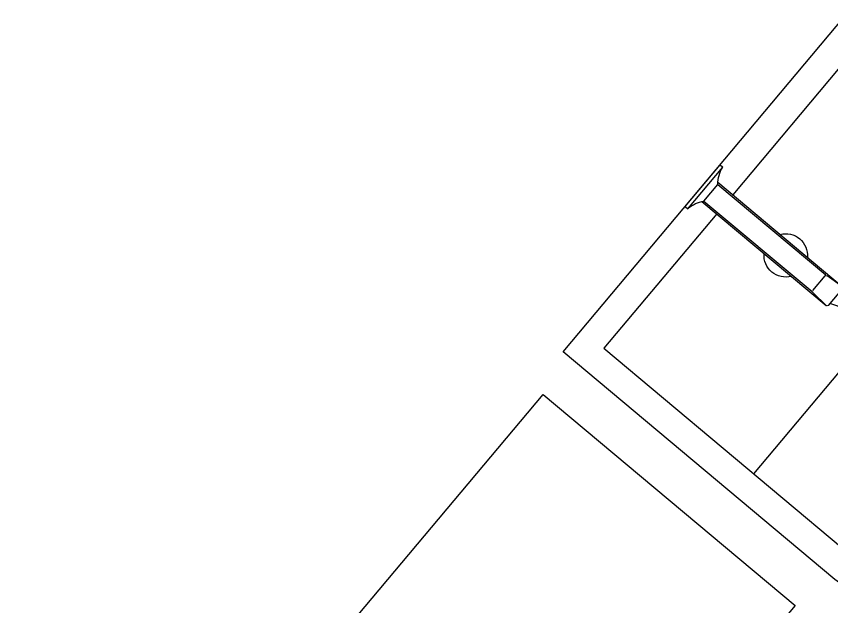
# Model space of a CAD drawing. Header units: metres. Extents: x 822482 to 822767, y 9662202 to 9662512.
# Drawn here: x 822647.333 to 822648.821, y 9662449.765 to 9662450.843 of the extents above; entities that cross this region are included whole.
import ezdxf

# ---------------------------------------------------------------- set-up
doc = ezdxf.new("R2010")
doc.units = ezdxf.units.M
doc.layers.add('ARQ_NE_EQUIPAMENTOS', color=7, linetype='Continuous')
doc.layers.add('INOX_MOB', color=252, linetype='Continuous')

# ---------------------------------------------------------------- blocks, each defined once
blk = doc.blocks.new('TANQUE 800x700x900')
for p, q in [((0, 0.0375), (0, -0.0375)), ((0, 0.0375), (0.005, 0.0375)), ((0.005, 0.0375), (0.005, -0.0375)), ((0.0131, 0.0173), (0.2374, 0.0173)), ((0.015, 0.015), (0.21, 0.015)), ((0.015, 0.015), (0.015, -0.015)), ((0.21, 0.0132), (0.21, -0.0132)), ((0.2118, 0.0151), (0.238, 0.0172)), ((0.2394, -0.0153), (0.2394, 0.0153)), ((0.2504, 0.0074), (0.2394, 0.0119)), ((0.2505, -0.0076), (0.2394, -0.012)), ((0.2489, -0.0084), (0.2499, -0.0314)), ((0.0131, -0.0173), (0.2374, -0.0173)), ((0.015, -0.015), (0.21, -0.015)), ((0.238, -0.0172), (0.2118, -0.0151)), ((0.2404, -0.0309), (0.2351, -0.0173)), ((0.2499, -0.0314), (0.2404, -0.0309)), ((0, -0.0375), (0.005, -0.0375))]:
    blk.add_line(p, q)
for points in [[(0.2505, -0.0075, 0.236739), (0.2512, -0.0071, 0.08552), (0.2522, -0.0053, 0.043127), (0.2526, -0.0031, 0.031837), (0.2528, 0, 0.031837), (0.2526, 0.0031, 0.043127), (0.2522, 0.0053, 0.08552), (0.2512, 0.0071, 0.236739), (0.2505, 0.0075, 0.159785), (0.25, 0.0073, 0.08552)], [(0.2503, -0.0075, 0.077146), (0.2505, -0.0075, 0.236739)]]:
    blk.add_lwpolyline(points, format="xyb")
for centre, radius, start, end in [((0.0443, 0.0415), 0.0395, 185.7962, 222.1288), ((0.212, 0.0132), 0.002, 94.4781, 180), ((0.2374, 0.0153), 0.002, 0, 90), ((0.0443, -0.0415), 0.0395, 137.8774, 174.1976), ((0.212, -0.0132), 0.002, 180, 265.5219), ((0.2374, -0.0153), 0.002, 270, 0)]:
    blk.add_arc(centre, radius, start, end)
at = {"layer": 'INOX_MOB'}
blk.add_lwpolyline([(0, -0.3061), (0.4903, -0.3061, 0.414214), (0.5303, -0.2661), (0.5303, 0.26, 0.414214), (0.4903, 0.3), (0, 0.3)], format="xyb", close=True, dxfattribs=at)
blk.add_lwpolyline([(0.04, 0.0173), (0.04, 0.26), (0.4703, 0.26, -0.414214), (0.4903, 0.24), (0.4903, -0.2461, -0.414214), (0.4703, -0.2661), (0.04, -0.2661), (0.04, -0.0173)], format="xyb", dxfattribs=at)
blk.add_lwpolyline([(0.31, -0.2661), (0.31, 0.26)], dxfattribs=at)
for start, end in [(35.2164, 144.7836), (215.2164, 324.7836)]:
    blk.add_arc((0.15, 0), 0.03, start, end, dxfattribs=at)
blk = doc.blocks.new('A$C8f1b9c42')
at = {"layer": 'ARQ_NE_EQUIPAMENTOS'}
blk.add_lwpolyline([(372.286, -250.6593), (372.286, -249.163), (372.886, -249.163), (372.886, -250.6593)], close=True, dxfattribs=at)
at = {"layer": 'ARQ_NE_EQUIPAMENTOS', "transparency": 33554687, "xscale": -1.320000000000002, "yscale": 1.320000000000001, "zscale": 1.32, "rotation": 359.999999999835}
blk.add_blockref('TANQUE 800x700x900', (372.908, -251.1382), dxfattribs=at)

msp = doc.modelspace()

# ---------------------------------------------------------------- block references
at = {"ltscale": 10, "rotation": 140.0090103764572}
msp.add_blockref('A$C8f1b9c42', (822772.889, 9662018.4697), dxfattribs=at)

doc.saveas('drawing.dxf')
